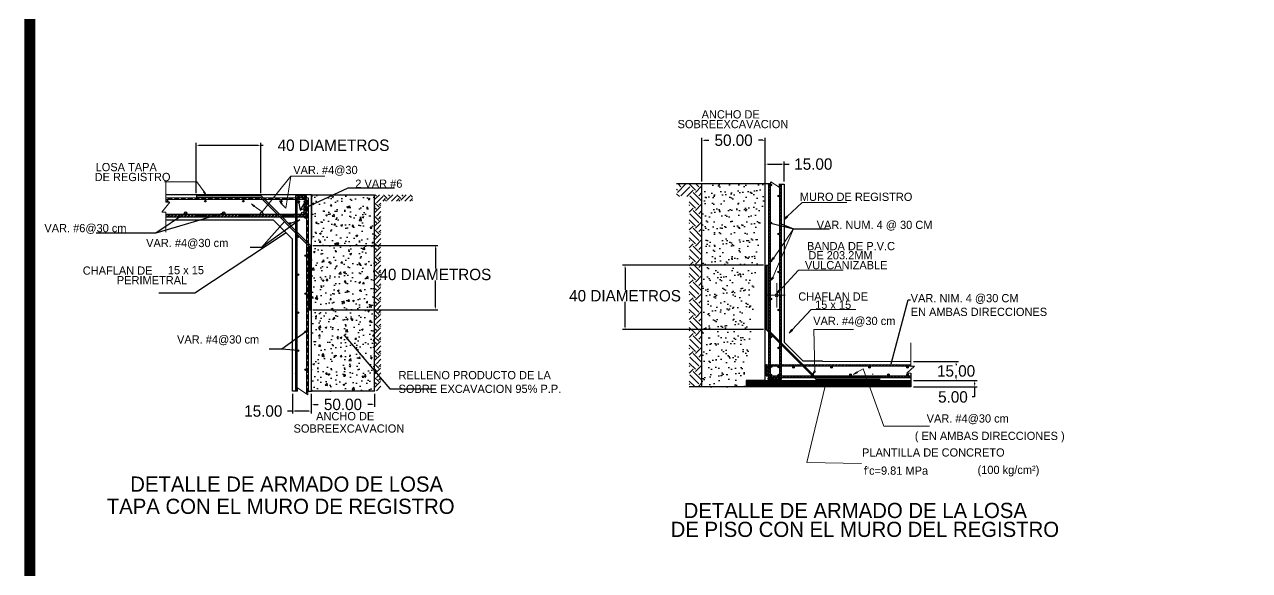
# Model space of a CAD drawing. Header units: centimetres. Extents: x 899 to 15869, y -2964 to 7534.
# Drawn here: x 12594 to 13561, y 5996 to 6427 of the extents above; entities that cross this region are included whole.
import ezdxf
from ezdxf.enums import TextEntityAlignment as Align

# ---------------------------------------------------------------- set-up
doc = ezdxf.new("R2010")
doc.units = ezdxf.units.CM
doc.header["$LTSCALE"] = 10
doc.header["$MEASUREMENT"] = 0
doc.layers.get('0').update_dxf_attribs({"linetype": 'CONTINUOUS'})
doc.layers.get('DEFPOINTS').update_dxf_attribs({"color": 2, "linetype": 'CONTINUOUS'})
for name, color, linetype in [('acero', 7, 'CONTINUOUS'), ('CONCRETO', 7, 'CONTINUOUS'), ('DIM', 7, 'CONTINUOUS'), ('MARCO', 7, 'CONTINUOUS'), ('MUROS', 3, 'CONTINUOUS'), ('REGISTRO', 1, 'CONTINUOUS'), ('TEXTOS', 7, 'CONTINUOUS'), ('VARILLAS', 30, 'CONTINUOUS')]:
    doc.layers.add(name, color=color, linetype=linetype)
doc.styles.get("Standard").update_dxf_attribs({"font": ''})
doc.styles.add('Zurich', font='')
doc.styles.get('Standard').set_extended_font_data('Zurich Ex BT')
doc.styles.get('Zurich').set_extended_font_data('Zurich Ex BT')
doc.dimstyles.get("Standard").update_dxf_attribs({"dimtxt": 9, "dimasz": 2, "dimexe": 2, "dimexo": 2, "dimgap": 0.09, "dimtad": 0, "dimtih": 1, "dimtoh": 1, "dimzin": 0, "dimdsep": 46, "dimtxsty": 'Standard', "dimcen": 0.09, "dimadec": 0, "dimazin": 0, "dimtfac": 1, "dimtofl": 0, "dimtmove": 0, "dimatfit": 3, "dimfxl": 1, "dimtolj": 1, "dimtzin": 0, "dimarcsym": 0})
pattern_1 = [(45, (11986.1084, 5716.6616), (-2.65165, 2.65165), []), (45, (11986.9923, 5716.6616), (-2.65165, 2.65165), []), (45, (11987.8762, 5716.6616), (-2.65165, 2.65165), []), (45, (11988.76, 5716.6616), (-2.65165, 2.65165), [])]
pattern_2 = [(45, (11986.1084, 5716.6616), (-1.3258252, 1.3258252), []), (45, (11986.9923, 5716.6616), (-1.3258252, 1.3258252), [])]
pattern_3 = [(45, (12006.2978, 5449.5834), (-1.3258252, 1.3258252), []), (45, (12007.1817, 5449.5834), (-1.3258252, 1.3258252), [])]

# ---------------------------------------------------------------- blocks, each defined once
blk = doc.blocks.new('_ClosedBlank')
at = {"color": 0, "linetype": 'ByBlock', "lineweight": -2}
for p, q in [((-1, 0.17), (0, 0)), ((-1, 0.17), (-1, -0.17)), ((0, 0), (-1, -0.17))]:
    blk.add_line(p, q, dxfattribs=at)
blk = doc.blocks.new('*D101')
at = {"layer": 'DEFPOINTS', "color": 0}
for p in [(12805.69, 6137.84), (12820.69, 6137.84), (12820.69, 6122.14)]:
    blk.add_point(p, dxfattribs=at)
at = {"layer": 'DIM', "color": 0, "lineweight": -2}
for p, q in [((12805.69, 6135.84), (12805.69, 6120.14)), ((12820.69, 6135.84), (12820.69, 6120.14)), ((12805.69, 6122.14), (12801.82, 6122.14)), ((12818.69, 6122.14), (12807.69, 6122.14))]:
    blk.add_line(p, q, dxfattribs=at)
at = {"layer": 'DIM', "color": 0}
for points in [[(12807.69, 6122.47), (12807.69, 6121.81), (12805.69, 6122.14)], [(12818.69, 6122.47), (12818.69, 6121.81), (12820.69, 6122.14)]]:
    blk.add_solid(points, dxfattribs=at)
at = {"layer": 'DIM', "color": 0, "insert": (12782.76, 6122.14), "char_height": 9, "attachment_point": 5}
blk.add_mtext('\\A1;15.00', dxfattribs=at)
blk = doc.blocks.new('*D102')
at = {"layer": 'DEFPOINTS', "color": 0}
for p in [(12820.69, 6137.84), (12870.69, 6137.84), (12870.69, 6127.38)]:
    blk.add_point(p, dxfattribs=at)
at = {"layer": 'DIM', "color": 0, "lineweight": -2}
for p, q in [((12820.69, 6135.84), (12820.69, 6125.38)), ((12870.69, 6135.84), (12870.69, 6125.38)), ((12822.69, 6127.38), (12826.06, 6127.38)), ((12868.69, 6127.38), (12865.32, 6127.38))]:
    blk.add_line(p, q, dxfattribs=at)
at = {"layer": 'DIM', "color": 0}
for points in [[(12822.69, 6127.71), (12822.69, 6127.05), (12820.69, 6127.38)], [(12868.69, 6127.71), (12868.69, 6127.05), (12870.69, 6127.38)]]:
    blk.add_solid(points, dxfattribs=at)
at = {"layer": 'DIM', "color": 0, "insert": (12845.69, 6127.38), "char_height": 9, "attachment_point": 5}
blk.add_mtext('\\A1;50.00', dxfattribs=at)
blk = doc.blocks.new('*D103')
at = {"layer": 'DEFPOINTS', "color": 0}
for p in [(12729.89, 6331.97), (12729.89, 6292.27), (12780.69, 6292.27)]:
    blk.add_point(p, dxfattribs=at)
at = {"layer": 'TEXTOS', "color": 0, "lineweight": -2}
for p, q in [((12729.89, 6294.27), (12729.89, 6333.97)), ((12731.89, 6331.97), (12778.69, 6331.97)), ((12780.69, 6294.27), (12780.69, 6333.97)), ((12780.69, 6331.97), (12782.69, 6331.97))]:
    blk.add_line(p, q, dxfattribs=at)
at = {"layer": 'TEXTOS', "color": 0}
for points in [[(12731.89, 6332.3), (12731.89, 6331.64), (12729.89, 6331.97)], [(12778.69, 6332.3), (12778.69, 6331.64), (12780.69, 6331.97)]]:
    blk.add_solid(points, dxfattribs=at)
at = {"layer": 'TEXTOS', "color": 0, "insert": (12838.21, 6331.97), "char_height": 9, "attachment_point": 5}
blk.add_mtext('\\A1;40 DIAMETROS', dxfattribs=at)
blk = doc.blocks.new('*D104')
at = {"layer": 'DEFPOINTS', "color": 0}
for p in [(13179.1, 6317.13), (13179.1, 6301.43), (13194.1, 6301.43)]:
    blk.add_point(p, dxfattribs=at)
at = {"layer": 'DIM', "color": 0, "lineweight": -2}
for p, q in [((13179.1, 6303.43), (13179.1, 6319.13)), ((13181.1, 6317.13), (13192.1, 6317.13)), ((13194.1, 6303.43), (13194.1, 6319.13)), ((13194.1, 6317.13), (13197.98, 6317.13))]:
    blk.add_line(p, q, dxfattribs=at)
at = {"layer": 'DIM', "color": 0}
for points in [[(13181.1, 6317.46), (13181.1, 6316.79), (13179.1, 6317.13)], [(13192.1, 6317.46), (13192.1, 6316.79), (13194.1, 6317.13)]]:
    blk.add_solid(points, dxfattribs=at)
at = {"layer": 'DIM', "color": 0, "insert": (13217.04, 6317.13), "char_height": 9, "attachment_point": 5}
blk.add_mtext('\\A1;15.00', dxfattribs=at)
blk = doc.blocks.new('*D105')
at = {"layer": 'DEFPOINTS', "color": 0}
for p in [(13179.1, 6335.96), (13129.1, 6301.44), (13179.1, 6301.44)]:
    blk.add_point(p, dxfattribs=at)
at = {"layer": 'DIM', "color": 0, "lineweight": -2}
for p, q in [((13129.1, 6303.44), (13129.1, 6337.96)), ((13131.1, 6335.96), (13134.47, 6335.96)), ((13177.1, 6335.96), (13173.73, 6335.96)), ((13179.1, 6303.44), (13179.1, 6337.96))]:
    blk.add_line(p, q, dxfattribs=at)
at = {"layer": 'DIM', "color": 0}
for points in [[(13131.1, 6336.29), (13131.1, 6335.62), (13129.1, 6335.96)], [(13177.1, 6336.29), (13177.1, 6335.62), (13179.1, 6335.96)]]:
    blk.add_solid(points, dxfattribs=at)
at = {"layer": 'DIM', "color": 0, "insert": (13154.1, 6335.96), "char_height": 9, "attachment_point": 5}
blk.add_mtext('\\A1;50.00', dxfattribs=at)
blk = doc.blocks.new('*D106')
at = {"color": 0, "lineweight": -2}
for p, q in [((13296.1, 6146.27), (13346.41, 6146.27)), ((13344.41, 6144.27), (13344.41, 6143.27)), ((13296.1, 6141.27), (13346.41, 6141.27)), ((13344.41, 6133.27), (13342.41, 6133.27)), ((13344.41, 6141.27), (13344.41, 6133.27))]:
    blk.add_line(p, q, dxfattribs=at)
at = {"color": 0}
for points in [[(13344.07, 6144.27), (13344.74, 6144.27), (13344.41, 6146.27)], [(13344.07, 6143.27), (13344.74, 6143.27), (13344.41, 6141.27)]]:
    blk.add_solid(points, dxfattribs=at)
at = {"layer": 'DEFPOINTS', "color": 0}
for p in [(13294.1, 6146.27), (13294.1, 6141.27), (13344.41, 6141.27)]:
    blk.add_point(p, dxfattribs=at)
at = {"color": 0, "insert": (13327.29, 6133.27), "char_height": 9, "attachment_point": 5}
blk.add_mtext('\\A1;5.00', dxfattribs=at)
blk = doc.blocks.new('*D107')
at = {"color": 0, "lineweight": -2}
for p, q in [((13296.1, 6161.27), (13331.76, 6161.27)), ((13329.76, 6159.27), (13329.76, 6158.43)), ((13296.1, 6146.27), (13331.76, 6146.27)), ((13329.76, 6148.27), (13329.76, 6149.1))]:
    blk.add_line(p, q, dxfattribs=at)
at = {"color": 0}
for points in [[(13329.42, 6159.27), (13330.09, 6159.27), (13329.76, 6161.27)], [(13329.42, 6148.27), (13330.09, 6148.27), (13329.76, 6146.27)]]:
    blk.add_solid(points, dxfattribs=at)
at = {"layer": 'DEFPOINTS', "color": 0}
for p in [(13294.1, 6161.27), (13294.1, 6146.27), (13329.76, 6146.27)]:
    blk.add_point(p, dxfattribs=at)
at = {"color": 0, "insert": (13329.76, 6153.77), "char_height": 9, "attachment_point": 5}
blk.add_mtext('\\A1;15.00', dxfattribs=at)
blk = doc.blocks.new('*D108')
at = {"layer": 'DEFPOINTS', "color": 0}
for p in [(13179.77, 6237.36), (13068.39, 6186.59), (13179.77, 6186.59)]:
    blk.add_point(p, dxfattribs=at)
at = {"layer": 'DIM', "color": 0, "lineweight": -2}
for p, q in [((13177.77, 6237.36), (13066.39, 6237.36)), ((13068.39, 6235.36), (13068.39, 6217.9)), ((13068.39, 6188.59), (13068.39, 6208.42)), ((13177.77, 6186.59), (13066.39, 6186.59))]:
    blk.add_line(p, q, dxfattribs=at)
at = {"layer": 'DIM', "color": 0}
for points in [[(13068.06, 6235.36), (13068.72, 6235.36), (13068.39, 6237.36)], [(13068.06, 6188.59), (13068.72, 6188.59), (13068.39, 6186.59)]]:
    blk.add_solid(points, dxfattribs=at)
at = {"layer": 'DIM', "color": 0, "insert": (13068.39, 6213.16), "char_height": 9, "attachment_point": 5}
blk.add_mtext('\\A1;40 DIAMETROS', dxfattribs=at)
blk = doc.blocks.new('*D111')
at = {"layer": 'DEFPOINTS', "color": 0}
for p in [(12819.96, 6253), (12819.96, 6202.2), (12918.61, 6202.2)]:
    blk.add_point(p, dxfattribs=at)
at = {"layer": 'DIM', "color": 0, "lineweight": -2}
for p, q in [((12821.96, 6253), (12920.61, 6253)), ((12918.61, 6251), (12918.61, 6234.7)), ((12918.61, 6204.2), (12918.61, 6225.22)), ((12821.96, 6202.2), (12920.61, 6202.2))]:
    blk.add_line(p, q, dxfattribs=at)
at = {"layer": 'DIM', "color": 0}
for points in [[(12918.27, 6251), (12918.94, 6251), (12918.61, 6253)], [(12918.27, 6204.2), (12918.94, 6204.2), (12918.61, 6202.2)]]:
    blk.add_solid(points, dxfattribs=at)
at = {"layer": 'DIM', "color": 0, "insert": (12918.61, 6229.96), "char_height": 9, "attachment_point": 5}
blk.add_mtext('\\A1;40 DIAMETROS ', dxfattribs=at)
blk = doc.blocks.new('Marco-Reg')
at = {"layer": 'MARCO', "linetype": 'Continuous', "const_width": 8.47}
blk.add_lwpolyline([(15865, 5416.35), (15865, 7530), (12598.45, 7530), (12598.45, 5416.35)], close=True, dxfattribs=at)

msp = doc.modelspace()

# ---------------------------------------------------------------- hatches: boundary and pattern name
h = msp.add_hatch()
h.set_pattern_fill('EARTH', color=256, scale=40, angle=45, style=0)
h.set_pattern_definition([(45, (9268.438, 4733.821), (9e-16, 14.142136), [10, -10]), (45, (9265.786, 4736.472), (9e-16, 14.142136), [10, -10]), (45, (9263.135, 4739.124), (9e-16, 14.142136), [10, -10]), (135, (9263.135, 4740.892), (-14.142136, 2e-15), [10, -10]), (135, (9265.786, 4743.544), (-14.142136, 2e-15), [10, -10]), (135, (9268.438, 4746.195), (-14.142136, 2e-15), [10, -10])])
h.paths.add_polyline_path([(13129.104, 6301.437), (13109.104, 6301.437), (13109.104, 6291.437), (13119.104, 6291.437), (13119.104, 6141.268), (13129.104, 6141.268)])
h = msp.add_hatch()
h.set_pattern_fill('AR-SAND', color=256, scale=5, style=0)
h.set_pattern_definition([(37.5, (9268.438, 4733.821), (-0.314967, 9.634119), [0, -7.6, 0, -8.5, 0, -8.125]), (7.5, (9268.438, 4733.821), (8.848884, 14.11073), [0, -4.1, 0, -6.85, 0, -2.625]), (327.5, (9262.288, 4733.821), (15.57071, 0.028295), [0, -2.5, 0, -9, 0, -11.75]), (317.5, (9262.288, 4733.821), (15.030633, 4.388378), [0, -1.25, 0, -5.9, 0, -6.75])])
edge = h.paths.add_edge_path()
edge.add_line((13179.104, 6301.437), (13129.104, 6301.437))
edge.add_line((13129.104, 6141.268), (13129.104, 6301.437))
edge.add_line((13179.104, 6146.268), (13179.104, 6303.43))
edge.add_line((13179.104, 6141.268), (13129.104, 6141.268))
edge.add_line((13164.104, 6146.268), (13164.104, 6141.268))
edge.add_line((13179.104, 6146.268), (13164.104, 6146.268))
edge.add_line((13178.104, 6146.268), (13164.104, 6146.268))
edge.add_line((13178.104, 6142.268), (13164.104, 6142.268))
edge.add_line((13178.104, 6143.268), (13164.104, 6143.268))
edge.add_line((13178.104, 6144.268), (13164.104, 6144.268))
edge.add_line((13178.104, 6145.268), (13164.104, 6145.268))
h = msp.add_hatch()
h.set_pattern_fill('EARTH', color=256, scale=30, angle=45, style=0)
h.set_pattern_definition([(45, (13616.474, 6952.85), (9e-16, 10.6066), [7.5, -7.5]), (45, (13614.485, 6954.839), (9e-16, 10.6066), [7.5, -7.5]), (45, (13612.4965, 6956.8274), (9e-16, 10.6066), [7.5, -7.5]), (135, (13612.4965, 6958.153), (-10.6066, 9e-16), [7.5, -7.5]), (135, (13614.485, 6960.142), (-10.6066, 9e-16), [7.5, -7.5]), (135, (13616.474, 6962.131), (-10.6066, 9e-16), [7.5, -7.5])])
h.paths.add_polyline_path([(12875.694, 6287.998), (12900.694, 6287.998), (12900.694, 6292.998), (12870.694, 6292.998), (12870.694, 6137.836), (12875.694, 6137.836)])
at = {"layer": 'CONCRETO'}
h = msp.add_hatch(dxfattribs=at)
h.set_pattern_fill('AR-CONC', color=256, scale=2, style=0)
h.set_pattern_definition([(50, (-2122.997, 8569.802), (14.345204, -1.255043), [1.5, -16.5]), (355, (-2122.997, 8569.802), (-2.775027, 15.043843), [1.2, -13.2]), (100.4514, (-2121.802, 8569.698), (11.570188, 13.788791), [1.274804, -14.022842]), (46.1842, (-2122.997, 8573.802), (21.34482, -3.31038), [2.25, -24.75]), (96.6356, (-2121.219, 8573.527), (18.693254, 19.482357), [1.912206, -21.03426]), (351.1842, (-2122.997, 8573.802), (18.69324, 19.482372), [1.8, -19.8]), (21, (-2120.997, 8572.802), (11.938141, -8.052378), [1.5, -16.5]), (326, (-2120.997, 8572.802), (4.866307, 14.503001), [1.2, -13.2]), (71.4514, (-2120.003, 8572.131), (16.804453, 6.45061), [1.274804, -14.022842]), (37.5, (-2122.9975, 8569.8025), (0.2431971, 6.657877), [0, -13.04, 0, -13.4, 0, -13.25]), (7.5, (-2122.9975, 8569.8025), (5.2613907, 7.8882342), [0, -7.64, 0, -12.74, 0, -5.05]), (327.5, (-2127.4575, 8569.8025), (10.6764487, -0.4510974), [0, -5, 0, -15.6, 0, -20.7]), (317.5, (-2129.4575, 8569.8025), (11.6637234, 2.0020996), [0, -6.5, 0, -10.36, 0, -14.7])])
h.paths.add_polyline_path([(12870.694, 6292.998), (12820.694, 6292.998), (12820.694, 6257.998), (12820.694, 6137.836), (12870.694, 6137.836)])
at = {"layer": 'VARILLAS'}
h = msp.add_hatch(dxfattribs=at)
h.set_pattern_fill('ANSI32', color=256, scale=5, style=0)
h.set_pattern_definition(pattern_3)
h.paths.add_polyline_path([(13182.874, 6180.531, -0.0199736), (13182.872, 6180.581, -0.0199736), (13182.874, 6180.632), (13182.874, 6183.48), (13181.604, 6184.75), (13181.604, 6159.027), (13182.874, 6159.024)])
h.paths.add_polyline_path([(13191.604, 6174.75), (13190.334, 6176.02), (13190.334, 6159.007), (13191.604, 6159.004)])
h.paths.add_polyline_path([(13182.874, 6210.531, -0.0399632), (13182.874, 6210.632), (13182.874, 6213.589), (13181.604, 6213.589), (13181.604, 6186.02), (13182.874, 6184.75)])
h.paths.add_polyline_path([(13191.604, 6213.589), (13190.334, 6213.589), (13190.334, 6177.29), (13191.604, 6176.02)])
h.paths.add_polyline_path([(13191.604, 6242.97), (13190.334, 6239.948), (13190.334, 6217.243), (13191.604, 6218.62)])
h.paths.add_polyline_path([(13182.874, 6240.531, -0.0399632), (13182.874, 6240.632), (13182.874, 6270.531, -0.0399632), (13182.874, 6270.632), (13182.874, 6300.531, -0.0399632), (13182.874, 6300.632), (13182.874, 6301.437), (13181.604, 6301.437), (13181.604, 6213.589), (13182.874, 6213.589)])
h.paths.add_polyline_path([(13191.604, 6301.43), (13190.334, 6301.43), (13190.334, 6249.796), (13191.604, 6251.676)])
h.paths.add_polyline_path([(13191.604, 6251.676), (13190.334, 6249.796), (13190.334, 6239.948), (13191.604, 6242.97)])
h = msp.add_hatch(dxfattribs=at)
h.set_pattern_fill('ANSI34', color=256, scale=5, style=0)
h.set_pattern_definition(pattern_1)
h.paths.add_polyline_path([(12781.194, 6290.498), (12705.694, 6290.498), (12705.694, 6289.228), (12782.464, 6289.228)])
h.paths.add_polyline_path([(12790.89, 6290.498), (12782.464, 6290.498), (12783.734, 6289.228), (12789.868, 6289.228)])
h.paths.add_polyline_path([(12801.926, 6290.498), (12790.89, 6290.498), (12789.868, 6289.228), (12801.73, 6289.228)])
h.paths.add_polyline_path([(12808.194, 6290.498), (12801.926, 6290.498), (12801.73, 6289.228), (12808.194, 6289.228)])
h.paths.add_polyline_path([(12809.464, 6290.498), (12808.194, 6290.498), (12808.194, 6289.228), (12809.464, 6289.228)])
h.paths.add_polyline_path([(12818.194, 6290.498), (12809.464, 6290.498), (12809.464, 6289.228), (12816.997, 6289.228), (12816.997, 6255.965), (12818.194, 6254.768)])
h = msp.add_hatch(color=256, dxfattribs=at)
h.paths.add_polyline_path([(12787.134, 6285.829), (12786.333, 6284.833), (12793.768, 6277.398), (12795.564, 6277.398)])
h.paths.add_polyline_path([(12797.464, 6275.498), (12795.668, 6275.498), (12808.194, 6262.972), (12808.194, 6264.768)])
h.paths.add_polyline_path([(12795.564, 6277.398), (12793.768, 6277.398), (12795.668, 6275.498), (12797.464, 6275.498)])
h.paths.add_polyline_path([(12809.464, 6263.498), (12808.194, 6264.768), (12808.194, 6262.972), (12809.464, 6261.702)])
h.paths.add_polyline_path([(12809.464, 6263.498), (12809.464, 6261.702), (12816.997, 6254.169), (12816.997, 6255.965)])
h.paths.add_polyline_path([(12818.194, 6254.768), (12816.997, 6255.965), (12816.997, 6254.169), (12818.194, 6252.972)])
h.paths.add_polyline_path([(12819.964, 6252.998), (12818.194, 6254.768), (12818.194, 6252.972), (12818.694, 6252.472), (12818.694, 6202.198), (12819.964, 6202.198)])
h.paths.add_polyline_path([(12783.734, 6289.228), (12781.938, 6289.228), (12786.333, 6284.833), (12787.134, 6285.829)])
h.paths.add_polyline_path([(12782.464, 6290.498), (12780.668, 6290.498), (12781.938, 6289.228), (12783.734, 6289.228)])
h.paths.add_polyline_path([(12780.694, 6292.268), (12729.894, 6292.268), (12729.894, 6290.998), (12780.168, 6290.998), (12780.668, 6290.498), (12782.464, 6290.498)])
h = msp.add_hatch(dxfattribs=at)
h.set_pattern_fill('ANSI32', color=256, scale=5, style=0)
h.set_pattern_definition(pattern_2)
h.paths.add_polyline_path([(12808.194, 6292.038), (12808.194, 6290.498), (12809.464, 6290.498), (12809.464, 6290.693), (12816.934, 6290.693), (12816.934, 6292.038)])
h.paths.add_polyline_path([(12808.194, 6277.398), (12809.464, 6277.398), (12809.464, 6289.228), (12808.194, 6289.228)])
h.paths.add_polyline_path([(12809.464, 6275.498), (12808.194, 6275.498), (12808.194, 6264.768), (12809.464, 6263.498)])
h = msp.add_hatch(dxfattribs=at)
h.set_pattern_fill('ANSI32', color=256, scale=5, style=0)
h.set_pattern_definition(pattern_2)
edge = h.paths.add_edge_path()
edge.add_line((12809.464, 6137.836), (12809.464, 6290.693))
edge.add_line((12808.194, 6137.836), (12808.194, 6292.038))
h = msp.add_hatch(dxfattribs=at)
h.set_pattern_fill('ANSI32', color=256, scale=5, style=0)
h.set_pattern_definition(pattern_2)
h.paths.add_polyline_path([(12705.693, 6277.398), (12705.693, 6275.498), (12796.194, 6275.498), (12794.294, 6277.398), (12781.537, 6277.398, -0.0659441), (12781.288, 6277.398)])
h.paths.add_polyline_path([(12808.194, 6275.498), (12808.194, 6277.398), (12795.564, 6277.398), (12797.464, 6275.498)])
h.paths.add_polyline_path([(12809.464, 6277.398), (12809.464, 6275.498), (12816.734, 6275.498), (12816.734, 6286.123), (12814.834, 6286.123), (12814.834, 6277.398)])
h.paths.add_polyline_path([(12809.464, 6277.398), (12808.194, 6277.398), (12808.194, 6275.498), (12809.464, 6275.498)])
h = msp.add_hatch(dxfattribs=at)
h.set_pattern_fill('ANSI34', color=256, scale=5, style=0)
h.set_pattern_definition(pattern_1)
h.paths.add_polyline_path([(12818.194, 6253.498), (12816.997, 6254.695), (12816.997, 6135.725), (12817.99, 6135.073), (12817.99, 6137.829), (12818.194, 6137.83)])
msp.add_hatch(color=256, dxfattribs=at).paths.add_polyline_path([(13181.036, 6237.363), (13179.766, 6237.363), (13179.766, 6186.588), (13181.604, 6184.75), (13181.604, 6186.02), (13181.036, 6186.588)])
h = msp.add_hatch(color=256, dxfattribs=at)
h.paths.add_polyline_path([(13219.036, 6147.318), (13269.836, 6147.318), (13269.836, 6148.588), (13219.036, 6148.588), (13218.536, 6149.088), (13217.266, 6149.088)])
h.paths.add_polyline_path([(13217.266, 6149.088), (13218.536, 6149.088), (13217.266, 6150.358), (13215.996, 6150.358)])
h.paths.add_polyline_path([(13215.996, 6150.358), (13217.266, 6150.358), (13213.163, 6154.461), (13212.597, 6153.758)])
h.paths.add_polyline_path([(13212.597, 6153.758), (13213.163, 6154.461), (13205.436, 6162.188), (13204.166, 6162.188)])
h.paths.add_polyline_path([(13204.166, 6162.188), (13205.436, 6162.188), (13203.536, 6164.088), (13202.266, 6164.088)])
h.paths.add_polyline_path([(13202.266, 6164.088), (13203.536, 6164.088), (13191.536, 6176.088), (13191.536, 6174.818)])
h.paths.add_polyline_path([(13191.536, 6174.818), (13191.536, 6176.088), (13190.266, 6177.358), (13190.266, 6176.088)])
h.paths.add_polyline_path([(13190.266, 6176.088), (13190.266, 6177.358), (13182.733, 6184.891), (13182.733, 6183.621)])
h.paths.add_polyline_path([(13181.536, 6184.818), (13182.733, 6183.621), (13182.733, 6184.891), (13181.536, 6186.088)])
h = msp.add_hatch(dxfattribs=at)
h.set_pattern_fill('ANSI32', color=256, scale=5, style=0)
h.set_pattern_definition(pattern_3)
h.paths.add_polyline_path([(13181.104, 6157.758), (13181.604, 6157.757), (13181.604, 6159.027), (13179.834, 6159.031), (13179.834, 6150.031), (13181.104, 6150.031)])
h.paths.add_polyline_path([(13182.874, 6159.024), (13181.604, 6159.027), (13181.604, 6157.757), (13182.874, 6157.754)])
h.paths.add_polyline_path([(13190.334, 6159.007), (13182.874, 6159.024), (13182.874, 6157.754), (13183.426, 6157.752, -0.0918362), (13183.657, 6157.752), (13190.334, 6157.737)])
h.paths.add_polyline_path([(13191.604, 6159.004), (13190.334, 6159.007), (13190.334, 6157.737), (13191.604, 6157.734)])
h.paths.add_polyline_path([(13218.114, 6158.943), (13208.66, 6158.964), (13209.933, 6157.691), (13218.146, 6157.673)])
h.paths.add_polyline_path([(13216.407, 6149.947), (13191.604, 6149.947), (13191.604, 6149.268), (13191.604, 6148.768), (13217.586, 6148.768)])
h.paths.add_polyline_path([(13190.334, 6149.947), (13189.836, 6149.947, -0.1272132), (13189.518, 6149.947), (13183.535, 6149.947, -0.0217608), (13183.479, 6149.947), (13182.874, 6149.947), (13182.874, 6148.768), (13190.334, 6148.768)])
h.paths.add_polyline_path([(13182.874, 6149.947), (13181.604, 6149.947), (13181.604, 6148.768), (13182.874, 6148.768)])
h.paths.add_polyline_path([(13207.387, 6158.967), (13191.604, 6159.004), (13191.604, 6157.734), (13208.66, 6157.694)])
h.paths.add_polyline_path([(13182.874, 6157.754), (13181.604, 6157.757), (13181.604, 6149.947), (13182.874, 6149.947), (13182.874, 6150.531, -0.0199736), (13182.872, 6150.581, -0.0199736), (13182.874, 6150.632)])
h.paths.add_polyline_path([(13191.604, 6157.734), (13190.334, 6157.737), (13190.334, 6149.947), (13191.604, 6149.947), (13191.604, 6150.668)])
h.paths.add_polyline_path([(13191.604, 6148.768), (13190.334, 6148.768), (13190.334, 6148.268), (13181.334, 6148.268), (13181.339, 6146.998), (13191.604, 6146.998)])
h.paths.add_polyline_path([(13258.323, 6149.947), (13217.677, 6149.947), (13218.856, 6148.768), (13258.747, 6148.768)])
h = msp.add_hatch(dxfattribs=at)
h.set_pattern_fill('ANSI32', color=256, scale=5, style=0)
h.set_pattern_definition(pattern_3)
h.paths.add_polyline_path([(13294.105, 6158.768), (13218.114, 6158.943), (13218.146, 6157.673), (13296.794, 6157.492), (13296.888, 6157.577), (13294.105, 6157.768)])
h = msp.add_hatch(dxfattribs=at)
h.set_pattern_fill('ANSI32', color=256, scale=5, style=0)
h.set_pattern_definition(pattern_3)
h.paths.add_polyline_path([(13294.104, 6149.947), (13258.323, 6149.947), (13258.747, 6148.768), (13294.104, 6148.768)])

# ---------------------------------------------------------------- linework, layer by layer
for p, q in [((13129.104, 6301.437), (13109.104, 6301.437)), ((13182.604, 6232.992), (13182.104, 6232.992)), ((12838.865, 6201.482), (12838.865, 6201.482)), ((12841.334, 6199.889), (12841.334, 6199.889)), ((12837.381, 6199.548), (12837.381, 6199.548)), ((12838.837, 6195.177), (12838.837, 6195.177)), ((12840.35, 6192.409), (12840.35, 6192.409)), ((12840.39, 6197.549), (12840.39, 6197.549)), ((13183.02, 6169.194), (13183.02, 6169.194)), ((13179.104, 6146.268), (13164.104, 6146.268)), ((13164.104, 6146.268), (13164.104, 6141.268)), ((13178.104, 6146.268), (13164.104, 6146.268)), ((13178.104, 6146.268), (13293.104, 6146.268)), ((13179.104, 6146.268), (13294.104, 6146.268)), ((13179.104, 6146.268), (13294.104, 6146.268)), ((13264.104, 6150.968), (13264.104, 6151.468)), ((13129.104, 6141.268), (13119.104, 6141.268))]:
    msp.add_line(p, q)
at = {"lineweight": 5}
for p, q in [((13294.105, 6157.768), (13296.888, 6157.577)), ((12817.99, 6135.073), (12809.792, 6140.46)), ((12809.792, 6140.46), (12809.792, 6137.829)), ((12817.99, 6137.829), (12817.99, 6135.073))]:
    msp.add_line(p, q, dxfattribs=at)
at = {"layer": 'CONCRETO'}
for p, q in [((13179.104, 6146.268), (13164.104, 6146.268)), ((13179.104, 6145.268), (13164.104, 6145.268)), ((13178.104, 6145.268), (13164.104, 6145.268)), ((13179.104, 6145.268), (13164.104, 6145.268)), ((13179.104, 6144.268), (13164.104, 6144.268)), ((13178.104, 6144.268), (13164.104, 6144.268)), ((13179.104, 6144.268), (13164.104, 6144.268)), ((13179.104, 6143.268), (13164.104, 6143.268)), ((13178.104, 6143.268), (13164.104, 6143.268)), ((13179.104, 6143.268), (13164.104, 6143.268)), ((13179.104, 6142.268), (13164.104, 6142.268)), ((13178.104, 6142.268), (13164.104, 6142.268)), ((13179.104, 6142.268), (13164.104, 6142.268)), ((13179.104, 6145.268), (13294.104, 6145.268)), ((13179.104, 6144.268), (13294.104, 6144.268)), ((13179.104, 6143.268), (13294.104, 6143.268)), ((13179.104, 6142.268), (13294.104, 6142.268))]:
    msp.add_line(p, q, dxfattribs=at)
at = {"layer": 'MUROS', "lineweight": 5}
msp.add_line((13179.895, 6213.589), (13194.895, 6213.589), dxfattribs=at)
at = {"layer": 'REGISTRO', "lineweight": 5}
for p, q in [((12705.693, 6287.06), (12705.693, 6303.755)), ((13183.604, 6303.013), (13190.006, 6298.806)), ((13190.006, 6298.806), (13190.006, 6301.437)), ((12702.537, 6279.269), (12708.849, 6287.06)), ((12708.849, 6287.06), (12705.693, 6287.06)), ((12705.693, 6279.269), (12702.537, 6279.269)), ((12705.693, 6263.315), (12705.693, 6279.269)), ((13294.105, 6175.951), (13294.105, 6157.768)), ((13296.888, 6157.577), (13290.949, 6152.206)), ((13290.949, 6152.206), (13294.105, 6152.206))]:
    msp.add_line(p, q, dxfattribs=at)
at = {"layer": 'REGISTRO'}
for p, q in [((13129.104, 6141.268), (13129.104, 6301.437)), ((13179.104, 6301.437), (13129.104, 6301.437)), ((13179.104, 6146.268), (13179.104, 6303.43)), ((13183.604, 6301.437), (13179.104, 6301.437)), ((13183.604, 6301.43), (13183.604, 6303.013)), ((13190.006, 6301.43), (13194.104, 6301.43)), ((13194.104, 6301.43), (13194.104, 6176.428)), ((12820.694, 6292.998), (12705.693, 6292.998)), ((12820.694, 6137.836), (12820.694, 6292.998)), ((12820.694, 6292.998), (12870.694, 6292.998)), ((12820.694, 6292.998), (12820.694, 6257.998)), ((12870.694, 6137.836), (12870.694, 6292.998)), ((12790.694, 6272.998), (12705.693, 6272.998)), ((12790.694, 6272.998), (12805.694, 6257.998)), ((12805.694, 6137.836), (12805.694, 6257.998)), ((13224.328, 6161.428), (13209.104, 6161.428)), ((13224.328, 6161.428), (13294.104, 6161.268)), ((13294.104, 6152.206), (13294.104, 6146.268)), ((13179.104, 6146.268), (13294.104, 6146.268)), ((13294.104, 6146.268), (13294.104, 6141.268)), ((12809.792, 6137.836), (12805.694, 6137.836)), ((12817.99, 6137.829), (12820.694, 6137.836)), ((12870.694, 6137.836), (12820.694, 6137.836)), ((13294.104, 6141.268), (13129.104, 6141.268)), ((13179.104, 6141.268), (13129.104, 6141.268))]:
    msp.add_line(p, q, dxfattribs=at)
at = {"layer": 'TEXTOS'}
msp.add_line((13201.277, 6265.992), (13229.689, 6265.992), dxfattribs=at)
at = {"layer": 'TEXTOS', "lineweight": 5}
for points in [[(12775.628, 6284.003), (12781.993, 6279.438), (12804.558, 6307.491), (12831.36, 6307.491)], [(12797.184, 6285.713), (12800.664, 6282.35), (12804.558, 6307.491)], [(13196.352, 6275.652), (13208.196, 6286.717), (13243.493, 6286.717)], [(13185.122, 6227.543), (13201.277, 6265.992)], [(13185.755, 6243.019), (13201.277, 6265.992)], [(13190.296, 6217.202), (13205.258, 6233.428), (13240.556, 6233.428)], [(13200.272, 6186.169), (13215.234, 6202.395), (13250.532, 6202.395)], [(13218.244, 6153.718), (13217.431, 6186.541), (13248.881, 6186.541)], [(13251.691, 6152.767), (13256.318, 6155.523), (13272.649, 6110.111), (13308.835, 6110.111)], [(13226.39, 6141.792), (13211.907, 6081.436), (13254.958, 6080.663)]]:
    msp.add_lwpolyline(points, dxfattribs=at)
at = {"layer": 'TEXTOS', "lineweight": 5, "extrusion": (0, 0, -1)}
msp.add_lwpolyline([(-12735.959, 6295.235), (-12730.262, 6303.029), (-12704.75, 6303.029)], dxfattribs=at)
at = {"layer": 'VARILLAS'}
for p, q in [((13181.604, 6301.443), (13181.604, 6148.768)), ((13182.874, 6301.443), (13182.874, 6148.768)), ((13190.334, 6301.435), (13190.334, 6148.268)), ((13191.604, 6301.43), (13191.604, 6146.998)), ((12809.464, 6288.593), (12809.464, 6288.598)), ((12818.194, 6290.498), (12818.194, 6137.83)), ((12816.734, 6275.498), (12814.834, 6275.498)), ((13179.766, 6237.363), (13179.766, 6186.588)), ((13179.766, 6237.363), (13181.036, 6237.363)), ((13181.036, 6237.363), (13181.036, 6186.588)), ((13179.766, 6186.588), (13219.036, 6147.318)), ((13219.036, 6148.588), (13181.036, 6186.588)), ((13194.104, 6176.428), (13209.104, 6161.428)), ((13179.834, 6159.031), (13294.104, 6158.768)), ((13179.834, 6159.031), (13179.834, 6150.031)), ((13181.104, 6157.758), (13296.794, 6157.492)), ((13181.104, 6157.758), (13181.104, 6150.017)), ((13179.834, 6150.031), (13181.104, 6150.031)), ((13190.334, 6148.268), (13181.334, 6148.268)), ((13181.339, 6146.998), (13181.334, 6148.268)), ((13191.604, 6146.998), (13181.339, 6146.998)), ((13181.604, 6149.947), (13294.104, 6149.947)), ((13181.604, 6148.768), (13294.104, 6148.768)), ((13191.604, 6150.668), (13191.604, 6149.268)), ((13269.836, 6148.588), (13219.036, 6148.588)), ((13219.036, 6147.318), (13269.836, 6147.318))]:
    msp.add_line(p, q, dxfattribs=at)
at = {"layer": 'VARILLAS', "lineweight": 15}
msp.add_line((12705.694, 6290.498), (12818.194, 6290.498), dxfattribs=at)
at = {"layer": 'VARILLAS', "lineweight": 5}
for q in [(13188.148, 6223.262), (13188.148, 6203.915)]:
    msp.add_line((13188.148, 6213.589), q, dxfattribs=at)
at = {"layer": 'VARILLAS', "lineweight": 15}
msp.add_lwpolyline([(12705.694, 6289.228), (12816.997, 6289.228), (12816.997, 6135.725)], dxfattribs=at)
at = {"layer": 'VARILLAS'}
msp.add_lwpolyline([(12819.964, 6202.198), (12819.964, 6252.998), (12780.694, 6292.268), (12729.894, 6292.268), (12729.894, 6290.998), (12780.168, 6290.998), (12818.694, 6252.472), (12818.694, 6202.198)], close=True, dxfattribs=at)
for points in [[(12809.464, 6137.836), (12809.464, 6290.693), (12816.934, 6290.693), (12816.934, 6292.038), (12808.194, 6292.038), (12808.194, 6137.836)], [(12705.694, 6275.498), (12816.734, 6275.498), (12816.734, 6286.123), (12814.834, 6286.123), (12814.834, 6277.398), (12705.694, 6277.398)]]:
    msp.add_lwpolyline(points, dxfattribs=at)
for centre, radius in [((13183.507, 6300.581), 0.635), ((12707.002, 6287.879), 0.635), ((12737.002, 6287.879), 0.635), ((12767.002, 6287.879), 0.635), ((12797.002, 6287.879), 0.635), ((12810.469, 6287.567), 0.95), ((12815.872, 6287.601), 0.95), ((13189.689, 6292.028), 0.635), ((12721.413, 6278.423), 0.95), ((12751.413, 6278.406), 0.95), ((12781.413, 6278.34), 0.95), ((12813.876, 6278.37), 0.95), ((12803.721, 6270.277), 0.635), ((12816.281, 6274.842), 0.635), ((13183.507, 6270.581), 0.635), ((12810.113, 6259.858), 0.635), ((13189.689, 6262.028), 0.635), ((12816.281, 6244.842), 0.635), ((13183.507, 6240.581), 0.635), ((12810.113, 6229.858), 0.635), ((13189.689, 6232.028), 0.635), ((12816.281, 6214.842), 0.635), ((13183.507, 6210.581), 0.635), ((12810.113, 6199.858), 0.635), ((13189.689, 6202.028), 0.635), ((12816.281, 6184.842), 0.635), ((13183.507, 6180.581), 0.635), ((13189.689, 6172.028), 0.635), ((12810.113, 6169.858), 0.635), ((12816.281, 6154.842), 0.635), ((13183.54, 6157.128), 0.635), ((13189.689, 6157.028), 0.635), ((13201.407, 6156.645), 0.635), ((13216.407, 6150.957), 0.635), ((13231.407, 6156.645), 0.635), ((13246.407, 6150.957), 0.635), ((13261.407, 6156.645), 0.635), ((13276.407, 6150.957), 0.635), ((13291.407, 6156.645), 0.635), ((13291.407, 6150.957), 0.635), ((13183.507, 6150.581), 0.635), ((13189.677, 6150.562), 0.635)]:
    msp.add_circle(centre, radius, dxfattribs=at)
at = {"layer": 'VARILLAS', "lineweight": 5}
msp.add_circle((13188.148, 6213.589), 1.253, dxfattribs=at)

# ---------------------------------------------------------------- block references
at = {"layer": 'DIM', "lineweight": 5, "xscale": 3.315649865969803, "yscale": 3.315649865880914, "zscale": 3.315649865875882, "rotation": 227.3202943381092}
msp.add_blockref('_ClosedBlank', (13188.049, 6214.765), dxfattribs=at)
at = {"layer": 'TEXTOS'}
msp.add_blockref('Marco-Reg', (0, 0), dxfattribs=at)
at = {"layer": 'TEXTOS', "lineweight": 5, "extrusion": (0, 0, -1), "xscale": 2.940005789522617, "yscale": 2.940005789550014, "zscale": 2.940005789546198, "rotation": 233.8339626211619}
msp.add_blockref('_ClosedBlank', (-12737.694, 6292.862), dxfattribs=at)
at = {"layer": 'TEXTOS', "lineweight": 5}
for p, xscale, yscale, zscale, rotation in [((12795.461, 6288.095), 2.940005789504956, 2.940005789550014, 2.940005789546198, 125.8820172384909), ((12773.37, 6285.885), 2.940005789484935, 2.940005789550014, 2.940005789546198, 140.1755824056786), ((13194.104, 6273.214), 3.315649865969803, 3.315649865880914, 3.315649865875882, 227.3202943381092), ((13183.507, 6240.581), 3.315649865969803, 3.315649865880914, 3.315649865875882, 227.3202943381092), ((13182.874, 6225.105), 3.315649865969803, 3.315649865880914, 3.315649865875882, 227.3202943381092), ((13198.025, 6183.732), 3.315649865969803, 3.315649865880914, 3.315649865875882, 227.3202943381092), ((13216.407, 6150.957), 3.31564986591745, 3.315649865880914, 3.315649865875882, 236.3658520891741), ((13248.843, 6151.069), 3.315649865814426, 3.315649865880914, 3.315649865875882, 210.7878705434696), ((13225.196, 6144.885), 3.315649865885175, 3.315649865880914, 3.315649865875882, 111.1240583494346)]:
    msp.add_blockref('_ClosedBlank', p, dxfattribs=dict(at, xscale=xscale, yscale=yscale, zscale=zscale, rotation=rotation))

# ---------------------------------------------------------------- texts
at = {"style": 'Zurich'}
for s, p in [('PLANTILLA DE CONCRETO', (13255.532, 6086.208)), ("f'c=9.81 MPa", (13256.961, 6071.886)), ('(100 kg/cm²)', (13346.71, 6072.485))]:
    msp.add_text(s, height=6.5, dxfattribs=at).set_placement(p)
at = {"layer": 'acero', "insert": (13293.926, 6214.564), "char_height": 6.5, "width": 185.18451, "attachment_point": 1}
msp.add_mtext('\\A1;VAR. NIM. 4 @30 CM \\PEN AMBAS DIRECCIONES', dxfattribs=at)
at = {"layer": 'TEXTOS', "lineweight": 5}
for s, height, p in [('ANCHO DE ', 6.5, (13153.005, 6356.422)), ('            SOBREEXCAVACION           ', 6.5, (13152.366, 6348.753)), ('2 VAR #6', 6.5, (12873.98, 6301.695)), ('MURO DE REGISTRO', 6.5, (13250.843, 6291.322)), ('VAR. NUM. 4 @ 30 CM', 6.5, (13265.396, 6269.185)), ('            BANDA DE P.V.C           ', 6.5, (13245.565, 6252.424)), ('DE 203.2MM', 6.5, (13238.495, 6245.178)), ('            VULCANIZABLE      ', 6.5, (13235.776, 6237.389)), ('CHAFLAN DE', 6.5, (12667.77, 6233.072)), ('15 x 15', 6.5, (12721.678, 6233.472)), ('PERIMETRAL', 6.5, (12694.898, 6225.498)), ('CHAFLAN DE', 6.5, (13232.699, 6212.616)), ('15 x 15', 6.5, (13232.699, 6206.124)), ('ANCHO DE', 6.5, (12847.428, 6118.156)), ('SOBREEXCAVACION', 6.5, (12850.388, 6108.383)), ('DETALLE DE ARMADO DE LOSA', 12, (12801.197, 6064.508)), ('TAPA CON EL MURO DE REGISTRO', 12, (12796.481, 6046.966))]:
    msp.add_text(s, height=height, dxfattribs=at).set_placement(p, align=Align.MIDDLE_CENTER)
for s, height, p in [('LOSA TAPA', 6.5, (12650.381, 6311.549)), ('VAR. #4@30', 6.5, (12806.398, 6309.272)), ('DE REGISTRO', 6.5, (12649.597, 6303.719)), ('VAR. #6@30 cm', 6.5, (12609.91, 6263.364)), ('VAR. #4@30 cm', 6.5, (12690.263, 6251.629)), ('VAR. #4@30 cm', 6.5, (13216.954, 6190.068)), ('VAR. #4@30 cm', 6.5, (12714.66, 6175.447)), ('VAR. #4@30 cm', 6.5, (13306.543, 6113.057)), ('( EN AMBAS DIRECCIONES )', 6.5, (13297.18, 6099.344)), ('DETALLE DE ARMADO DE LA LOSA', 12, (13114.62, 6037.688)), ('DE PISO CON EL MURO DEL REGISTRO', 12, (13104.359, 6022.761))]:
    msp.add_text(s, height=height, dxfattribs=at).set_placement(p)
at = {"layer": 'TEXTOS', "insert": (12889.533, 6153.795), "char_height": 6.5, "width": 141.56755, "attachment_point": 1}
msp.add_mtext('RELLENO PRODUCTO DE LA SOBRE EXCAVACION 95% P.P.', dxfattribs=at)

# ---------------------------------------------------------------- dimensions: what is measured, and where the dimension line sits
for base, p1, p2, picture, middle in [((13329.758, 6146.268), (13294.104, 6161.268), (13294.104, 6146.268), '*D107', (13329.758, 6153.768)), ((13344.408, 6141.268), (13294.104, 6146.268), (13294.104, 6141.268), '*D106', (13327.29, 6133.268))]:
    dim = msp.add_linear_dim(base=base, p1=p1, p2=p2, angle=90, dimstyle='Standard')
    dim.commit()
    dim.dimension.update_dxf_attribs({"geometry": picture, "text_midpoint": middle, "dimtype": 160})
at = {"layer": 'DIM'}
for base, p1, p2, picture, middle in [((13179.104, 6335.955), (13129.104, 6301.437), (13179.104, 6301.437), '*D105', (13154.104, 6335.955)), ((12820.694, 6122.14), (12805.694, 6137.836), (12820.694, 6137.836), '*D101', (12782.757, 6122.14))]:
    dim = msp.add_linear_dim(base=base, p1=p1, p2=p2, dimstyle='Standard', dxfattribs=at)
    dim.commit()
    dim.dimension.update_dxf_attribs({"geometry": picture, "text_midpoint": middle, "dimtype": 160})
dim = msp.add_linear_dim(base=(13179.104, 6317.126), p1=(13194.104, 6301.43), p2=(13179.104, 6301.43), angle=180, dimstyle='Standard', dxfattribs=at)
dim.commit()
dim.dimension.update_dxf_attribs({"geometry": '*D104', "text_midpoint": (13217.041, 6317.126), "dimtype": 160})
for base, p1, p2, text, picture, middle in [((12918.606, 6202.198), (12819.964, 6252.998), (12819.964, 6202.198), '40 DIAMETROS ', '*D111', (12918.606, 6229.958)), ((13068.391, 6186.588), (13179.766, 6237.363), (13179.766, 6186.588), '40 DIAMETROS', '*D108', (13068.391, 6213.16))]:
    dim = msp.add_linear_dim(base=base, p1=p1, p2=p2, angle=90, text=text, dimstyle='Standard', dxfattribs=at)
    dim.commit()
    dim.dimension.update_dxf_attribs({"geometry": picture, "text_midpoint": middle, "dimtype": 160})
dim = msp.add_linear_dim(base=(12870.694, 6127.379), p1=(12820.694, 6137.836), p2=(12870.694, 6137.836), dimstyle='Standard', dxfattribs=at)
dim.commit()
dim.dimension.update_dxf_attribs({"geometry": '*D102', "text_midpoint": (12845.694, 6127.379)})
at = {"layer": 'TEXTOS'}
dim = msp.add_linear_dim(base=(12729.894, 6331.97), p1=(12780.694, 6292.268), p2=(12729.894, 6292.268), text='40 DIAMETROS', dimstyle='Standard', dxfattribs=at)
dim.commit()
dim.dimension.update_dxf_attribs({"geometry": '*D103', "text_midpoint": (12838.212, 6331.97), "dimtype": 160})

# ---------------------------------------------------------------- leaders
at = {"layer": 'acero'}
for points in [[(13183.507, 6270.581), (13201.277, 6265.992)], [(13191.604, 6269.911), (13201.277, 6265.992)]]:
    msp.add_leader(points, dimstyle='Standard', override={"dimgap": 0.09, "dimtad": 0}, dxfattribs=at)
at = {"layer": 'acero', "annotation_type": 0, "has_hookline": 1, "hookline_direction": 0}
msp.add_leader([(13278.449, 6159.497), (13291.836, 6210.064), (13293.836, 6210.064)], dimstyle='Standard', override={"dimgap": 0.09, "dimtad": 0}, dxfattribs=at)
at = {"layer": 'CONCRETO'}
for points in [[(12751.413, 6278.406), (12697.834, 6262.545), (12650.693, 6262.545)], [(12721.413, 6278.423), (12697.834, 6262.545)]]:
    msp.add_leader(points, dimstyle='Standard', override={"dimgap": 0.09, "dimtad": 0, "dimldrblk": 'ClosedBlank'}, dxfattribs=at)
at = {"layer": 'TEXTOS'}
for points, override in [([(12810.469, 6287.567), (12811.745, 6280.723), (12849.842, 6298.445), (12886.323, 6298.445)], {"dimgap": 0.09, "dimtad": 0}), ([(12815.872, 6287.601), (12811.745, 6280.723)], {"dimgap": 0.09, "dimtad": 0}), ([(12803.721, 6270.277), (12811.664, 6273.121), (12781.441, 6251.364), (12772.504, 6251.405)], {"dimgap": 0.09, "dimtad": 0}), ([(12799.694, 6271.998), (12781.441, 6251.364)], {"dimgap": 0.09, "dimtad": 0}), ([(12800.779, 6262.868), (12728.637, 6215.259), (12700.286, 6215.141)], {"dimgap": 0.09, "dimtad": 0}), ([(12816.281, 6184.842), (12797.37, 6171.082), (12787.363, 6171.082)], {"dimgap": 0.09, "dimtad": 0}), ([(12846.345, 6182.353), (12882.802, 6139.642), (12918.696, 6139.642)], {"dimasz": 5, "dimgap": 0.09, "dimtad": 0}), ([(12810.113, 6169.858), (12797.37, 6171.082)], {"dimgap": 0.09, "dimtad": 0})]:
    msp.add_leader(points, dimstyle='Standard', override=override, dxfattribs=at)

doc.saveas('drawing.dxf')
